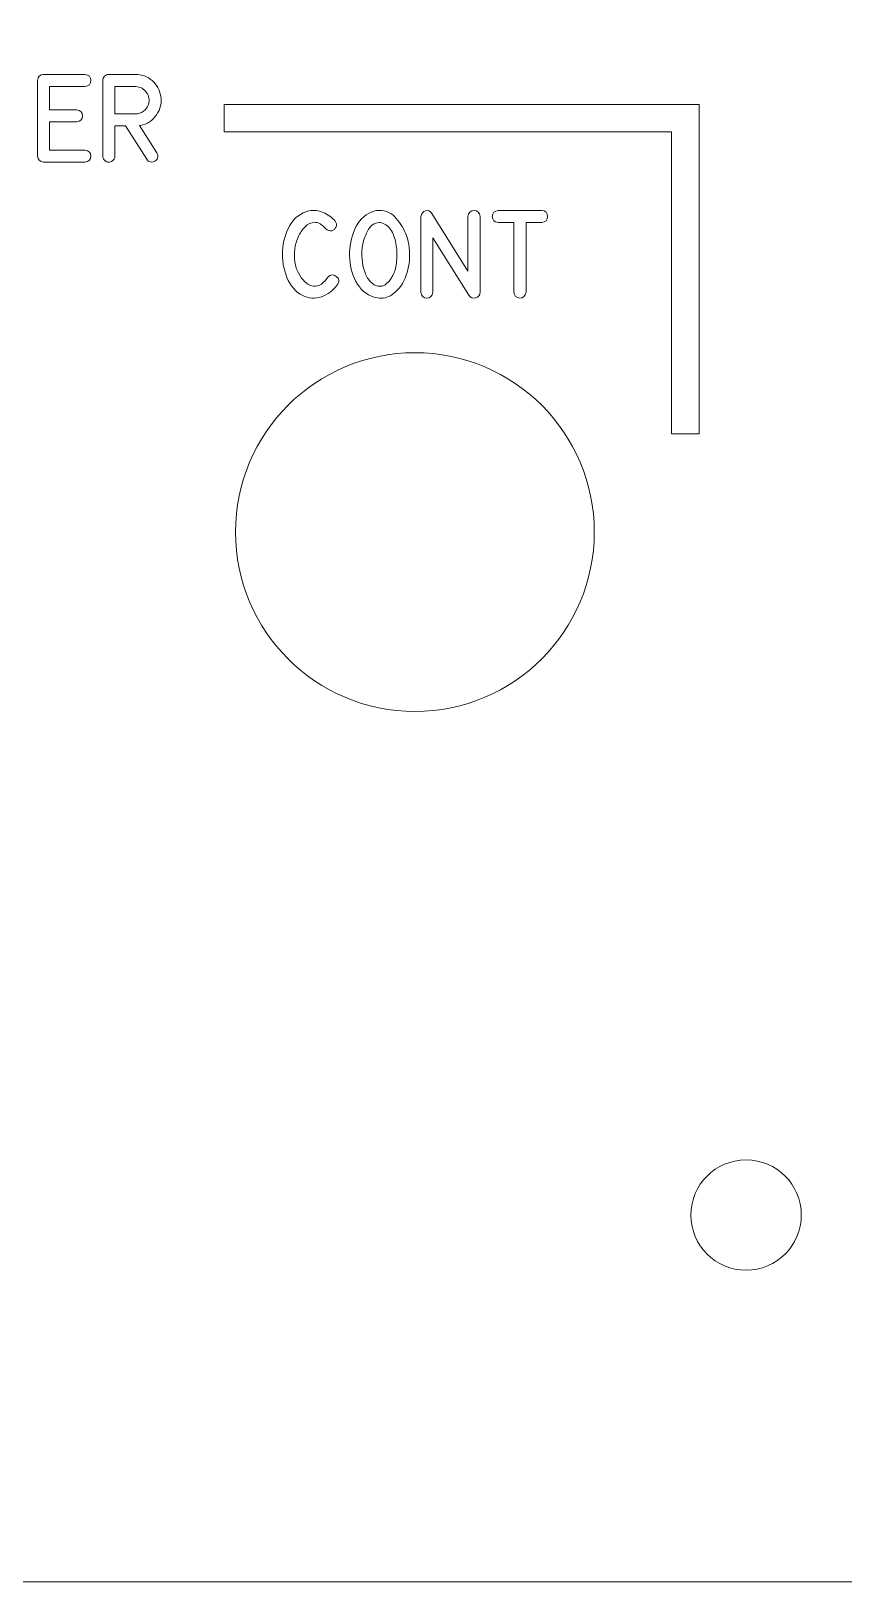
# Model space of a CAD drawing. Header units: millimetres. Extents: x -72 to 72, y -123 to 123.
# Drawn here: x 10.1 to 39.5, y -123 to -66.8 of the extents above; entities that cross this region are included whole.
import ezdxf

# ---------------------------------------------------------------- set-up
doc = ezdxf.new("R2010")
doc.units = ezdxf.units.MM
doc.header["$MEASUREMENT"] = 0
doc.layers.add('Layer 1', color=7, linetype='Continuous')

msp = doc.modelspace()

# ---------------------------------------------------------------- linework, layer by layer
at = {"layer": 'Layer 1', "color": 250, "lineweight": 9}
for centre, major_axis in [((24, -84.975), (0, 6.5)), ((36, -109.7281), (0, 2))]:
    msp.add_ellipse(centre, major_axis=major_axis, ratio=1, dxfattribs=at)
at = {"layer": 'Layer 1', "lineweight": 9}
msp.add_open_spline([(70.725, 123.025), (70.725, 123.025), (-70.725, 123.025), (-70.725, 123.025), (-70.725, 123.025), (-71.1231, 123.0247), (-71.5047, 122.8663), (-71.786, 122.5847), (-71.786, 122.5847), (-72.0673, 122.303), (-72.2252, 121.923), (-72.225, 121.525), (-72.225, 121.525), (-72.225, 121.525), (-72.225, 117.0375), (-72.225, 117.0375), (-72.225, 117.0375), (-72.2247, 116.6394), (-72.0664, 116.2577), (-71.7847, 115.9764), (-71.7847, 115.9764), (-71.503, 115.6951), (-71.1231, 115.5372), (-70.725, 115.5375), (-70.725, 115.5375), (-70.725, 115.5375), (-68.2625, 115.5375), (-68.2625, 115.5375), (-68.2625, 115.5375), (-66.1189, 115.5375), (-64.1381, 114.3939), (-63.0663, 112.5375), (-63.0663, 112.5375), (-61.9945, 110.6811), (-61.9945, 108.3939), (-63.0663, 106.5375), (-63.0663, 106.5375), (-64.1381, 104.6811), (-66.1189, 103.5375), (-68.2625, 103.5375), (-68.2625, 103.5375), (-68.2625, 103.5375), (-70.725, 103.5375), (-70.725, 103.5375), (-70.725, 103.5375), (-71.1231, 103.5372), (-71.5047, 103.3788), (-71.786, 103.0972), (-71.786, 103.0972), (-72.0673, 102.8155), (-72.2252, 102.4355), (-72.225, 102.0375), (-72.225, 102.0375), (-72.225, 102.0375), (-72.225, 50.3625), (-72.225, 50.3625), (-72.225, 50.3625), (-72.2247, 49.9644), (-72.0664, 49.5827), (-71.7847, 49.3014), (-71.7847, 49.3014), (-71.503, 49.0201), (-71.1231, 48.8622), (-70.725, 48.8625), (-70.725, 48.8625), (-70.725, 48.8625), (-68.2625, 48.8625), (-68.2625, 48.8625), (-68.2625, 48.8625), (-66.1189, 48.8625), (-64.1381, 47.7189), (-63.0663, 45.8625), (-63.0663, 45.8625), (-61.9945, 44.0061), (-61.9945, 41.7189), (-63.0663, 39.8625), (-63.0663, 39.8625), (-64.1381, 38.0061), (-66.1189, 36.8625), (-68.2625, 36.8625), (-68.2625, 36.8625), (-68.2625, 36.8625), (-70.725, 36.8625), (-70.725, 36.8625), (-70.725, 36.8625), (-71.1231, 36.8622), (-71.5047, 36.7038), (-71.786, 36.4222), (-71.786, 36.4222), (-72.0673, 36.1405), (-72.2252, 35.7605), (-72.225, 35.3625), (-72.225, 35.3625), (-72.225, 35.3625), (-72.225, -35.3625), (-72.225, -35.3625), (-72.225, -35.3625), (-72.2247, -35.7606), (-72.0664, -36.1423), (-71.7847, -36.4236), (-71.7847, -36.4236), (-71.503, -36.7049), (-71.1231, -36.8628), (-70.725, -36.8625), (-70.725, -36.8625), (-70.725, -36.8625), (-68.2625, -36.8625), (-68.2625, -36.8625), (-68.2625, -36.8625), (-66.1189, -36.8625), (-64.1381, -38.0061), (-63.0663, -39.8625), (-63.0663, -39.8625), (-61.9945, -41.7189), (-61.9945, -44.0061), (-63.0663, -45.8625), (-63.0663, -45.8625), (-64.1381, -47.7189), (-66.1189, -48.8625), (-68.2625, -48.8625), (-68.2625, -48.8625), (-68.2625, -48.8625), (-70.725, -48.8625), (-70.725, -48.8625), (-70.725, -48.8625), (-71.1231, -48.8628), (-71.5047, -49.0212), (-71.786, -49.3028), (-71.786, -49.3028), (-72.0673, -49.5845), (-72.2252, -49.9645), (-72.225, -50.3625), (-72.225, -50.3625), (-72.225, -50.3625), (-72.225, -102.0375), (-72.225, -102.0375), (-72.225, -102.0375), (-72.2247, -102.4356), (-72.0664, -102.8173), (-71.7847, -103.0986), (-71.7847, -103.0986), (-71.503, -103.3799), (-71.1231, -103.5378), (-70.725, -103.5375), (-70.725, -103.5375), (-70.725, -103.5375), (-68.2625, -103.5375), (-68.2625, -103.5375), (-68.2625, -103.5375), (-66.1189, -103.5375), (-64.1381, -104.6811), (-63.0663, -106.5375), (-63.0663, -106.5375), (-61.9945, -108.3939), (-61.9945, -110.6811), (-63.0663, -112.5375), (-63.0663, -112.5375), (-64.1381, -114.3939), (-66.1189, -115.5375), (-68.2625, -115.5375), (-68.2625, -115.5375), (-68.2625, -115.5375), (-70.725, -115.5375), (-70.725, -115.5375), (-70.725, -115.5375), (-71.1231, -115.5378), (-71.5047, -115.6962), (-71.786, -115.9778), (-71.786, -115.9778), (-72.0673, -116.2595), (-72.2252, -116.6395), (-72.225, -117.0375), (-72.225, -117.0375), (-72.225, -117.0375), (-72.225, -121.525), (-72.225, -121.525), (-72.225, -121.525), (-72.2247, -121.9231), (-72.0664, -122.3048), (-71.7847, -122.5861), (-71.7847, -122.5861), (-71.503, -122.8674), (-71.1231, -123.0253), (-70.725, -123.025), (-70.725, -123.025), (-70.725, -123.025), (70.725, -123.025), (70.725, -123.025), (70.725, -123.025), (71.1231, -123.0248), (71.5048, -122.8664), (71.7861, -122.5847), (71.7861, -122.5847), (72.0674, -122.3031), (72.2253, -121.9231), (72.225, -121.525), (72.225, -121.525), (72.225, -121.525), (72.225, -117.0375), (72.225, -117.0375), (72.225, -117.0375), (72.2248, -116.6395), (72.0664, -116.2578), (71.7847, -115.9765), (71.7847, -115.9765), (71.5031, -115.6952), (71.1231, -115.5373), (70.725, -115.5375), (70.725, -115.5375), (70.725, -115.5375), (68.2625, -115.5375), (68.2625, -115.5375), (68.2625, -115.5375), (66.1189, -115.5375), (64.1382, -114.3939), (63.0664, -112.5375), (63.0664, -112.5375), (61.9946, -110.6811), (61.9946, -108.3939), (63.0664, -106.5375), (63.0664, -106.5375), (64.1382, -104.6811), (66.1189, -103.5375), (68.2625, -103.5375), (68.2625, -103.5375), (68.2625, -103.5375), (70.725, -103.5375), (70.725, -103.5375), (70.725, -103.5375), (71.1231, -103.5373), (71.5048, -103.3789), (71.7861, -103.0972), (71.7861, -103.0972), (72.0674, -102.8156), (72.2253, -102.4356), (72.225, -102.0375), (72.225, -102.0375), (72.225, -102.0375), (72.225, -50.3625), (72.225, -50.3625), (72.225, -50.3625), (72.2248, -49.9645), (72.0664, -49.5828), (71.7847, -49.3015), (71.7847, -49.3015), (71.5031, -49.0202), (71.1231, -48.8623), (70.725, -48.8625), (70.725, -48.8625), (70.725, -48.8625), (68.2625, -48.8625), (68.2625, -48.8625), (68.2625, -48.8625), (66.1189, -48.8625), (64.1382, -47.7189), (63.0664, -45.8625), (63.0664, -45.8625), (61.9946, -44.0061), (61.9946, -41.7189), (63.0664, -39.8625), (63.0664, -39.8625), (64.1382, -38.0061), (66.1189, -36.8625), (68.2625, -36.8625), (68.2625, -36.8625), (68.2625, -36.8625), (70.725, -36.8625), (70.725, -36.8625), (70.725, -36.8625), (71.1231, -36.8623), (71.5048, -36.7039), (71.7861, -36.4222), (71.7861, -36.4222), (72.0674, -36.1406), (72.2253, -35.7606), (72.225, -35.3625), (72.225, -35.3625), (72.225, -35.3625), (72.225, 35.3625), (72.225, 35.3625), (72.225, 35.3625), (72.2248, 35.7605), (72.0664, 36.1422), (71.7847, 36.4235), (71.7847, 36.4235), (71.5031, 36.7048), (71.1231, 36.8627), (70.725, 36.8625), (70.725, 36.8625), (70.725, 36.8625), (68.2625, 36.8625), (68.2625, 36.8625), (68.2625, 36.8625), (66.1189, 36.8625), (64.1382, 38.0061), (63.0664, 39.8625), (63.0664, 39.8625), (61.9946, 41.7189), (61.9946, 44.0061), (63.0664, 45.8625), (63.0664, 45.8625), (64.1382, 47.7189), (66.1189, 48.8625), (68.2625, 48.8625), (68.2625, 48.8625), (68.2625, 48.8625), (70.725, 48.8625), (70.725, 48.8625), (70.725, 48.8625), (71.1231, 48.8627), (71.5048, 49.0211), (71.7861, 49.3028), (71.7861, 49.3028), (72.0674, 49.5844), (72.2253, 49.9644), (72.225, 50.3625), (72.225, 50.3625), (72.225, 50.3625), (72.225, 102.0375), (72.225, 102.0375), (72.225, 102.0375), (72.2248, 102.4355), (72.0664, 102.8172), (71.7847, 103.0985), (71.7847, 103.0985), (71.5031, 103.3798), (71.1231, 103.5377), (70.725, 103.5375), (70.725, 103.5375), (70.725, 103.5375), (68.2625, 103.5375), (68.2625, 103.5375), (68.2625, 103.5375), (66.1189, 103.5375), (64.1382, 104.6811), (63.0664, 106.5375), (63.0664, 106.5375), (61.9946, 108.3939), (61.9946, 110.6811), (63.0664, 112.5375), (63.0664, 112.5375), (64.1382, 114.3939), (66.1189, 115.5375), (68.2625, 115.5375), (68.2625, 115.5375), (68.2625, 115.5375), (70.725, 115.5375), (70.725, 115.5375), (70.725, 115.5375), (71.1231, 115.5377), (71.5048, 115.6961), (71.7861, 115.9778), (71.7861, 115.9778), (72.0674, 116.2594), (72.2253, 116.6394), (72.225, 117.0375), (72.225, 117.0375), (72.225, 117.0375), (72.225, 121.525), (72.225, 121.525), (72.225, 121.525), (72.2248, 121.923), (72.0664, 122.3047), (71.7847, 122.586), (71.7847, 122.586), (71.5031, 122.8673), (71.1231, 123.0252), (70.725, 123.025)], degree=3, knots=[0, 0, 0, 0, 0.0107527, 0.0107527, 0.0107527, 0.0107527, 0.0215054, 0.0215054, 0.0215054, 0.0215054, 0.0322581, 0.0322581, 0.0322581, 0.0322581, 0.0430108, 0.0430108, 0.0430108, 0.0430108, 0.0537634, 0.0537634, 0.0537634, 0.0537634, 0.0645161, 0.0645161, 0.0645161, 0.0645161, 0.0752688, 0.0752688, 0.0752688, 0.0752688, 0.0860215, 0.0860215, 0.0860215, 0.0860215, 0.0967742, 0.0967742, 0.0967742, 0.0967742, 0.1075269, 0.1075269, 0.1075269, 0.1075269, 0.1182796, 0.1182796, 0.1182796, 0.1182796, 0.1290323, 0.1290323, 0.1290323, 0.1290323, 0.1397849, 0.1397849, 0.1397849, 0.1397849, 0.1505376, 0.1505376, 0.1505376, 0.1505376, 0.1612903, 0.1612903, 0.1612903, 0.1612903, 0.172043, 0.172043, 0.172043, 0.172043, 0.1827957, 0.1827957, 0.1827957, 0.1827957, 0.1935484, 0.1935484, 0.1935484, 0.1935484, 0.2043011, 0.2043011, 0.2043011, 0.2043011, 0.2150538, 0.2150538, 0.2150538, 0.2150538, 0.2258065, 0.2258065, 0.2258065, 0.2258065, 0.2365591, 0.2365591, 0.2365591, 0.2365591, 0.2473118, 0.2473118, 0.2473118, 0.2473118, 0.2580645, 0.2580645, 0.2580645, 0.2580645, 0.2688172, 0.2688172, 0.2688172, 0.2688172, 0.2795699, 0.2795699, 0.2795699, 0.2795699, 0.2903226, 0.2903226, 0.2903226, 0.2903226, 0.3010753, 0.3010753, 0.3010753, 0.3010753, 0.311828, 0.311828, 0.311828, 0.311828, 0.3225806, 0.3225806, 0.3225806, 0.3225806, 0.3333333, 0.3333333, 0.3333333, 0.3333333, 0.344086, 0.344086, 0.344086, 0.344086, 0.3548387, 0.3548387, 0.3548387, 0.3548387, 0.3655914, 0.3655914, 0.3655914, 0.3655914, 0.3763441, 0.3763441, 0.3763441, 0.3763441, 0.3870968, 0.3870968, 0.3870968, 0.3870968, 0.3978495, 0.3978495, 0.3978495, 0.3978495, 0.4086022, 0.4086022, 0.4086022, 0.4086022, 0.4193548, 0.4193548, 0.4193548, 0.4193548, 0.4301075, 0.4301075, 0.4301075, 0.4301075, 0.4408602, 0.4408602, 0.4408602, 0.4408602, 0.4516129, 0.4516129, 0.4516129, 0.4516129, 0.4623656, 0.4623656, 0.4623656, 0.4623656, 0.4731183, 0.4731183, 0.4731183, 0.4731183, 0.483871, 0.483871, 0.483871, 0.483871, 0.4946237, 0.4946237, 0.4946237, 0.4946237, 0.5053763, 0.5053763, 0.5053763, 0.5053763, 0.516129, 0.516129, 0.516129, 0.516129, 0.5268817, 0.5268817, 0.5268817, 0.5268817, 0.5376344, 0.5376344, 0.5376344, 0.5376344, 0.5483871, 0.5483871, 0.5483871, 0.5483871, 0.5591398, 0.5591398, 0.5591398, 0.5591398, 0.5698925, 0.5698925, 0.5698925, 0.5698925, 0.5806452, 0.5806452, 0.5806452, 0.5806452, 0.5913978, 0.5913978, 0.5913978, 0.5913978, 0.6021505, 0.6021505, 0.6021505, 0.6021505, 0.6129032, 0.6129032, 0.6129032, 0.6129032, 0.6236559, 0.6236559, 0.6236559, 0.6236559, 0.6344086, 0.6344086, 0.6344086, 0.6344086, 0.6451613, 0.6451613, 0.6451613, 0.6451613, 0.655914, 0.655914, 0.655914, 0.655914, 0.6666667, 0.6666667, 0.6666667, 0.6666667, 0.6774194, 0.6774194, 0.6774194, 0.6774194, 0.688172, 0.688172, 0.688172, 0.688172, 0.6989247, 0.6989247, 0.6989247, 0.6989247, 0.7096774, 0.7096774, 0.7096774, 0.7096774, 0.7204301, 0.7204301, 0.7204301, 0.7204301, 0.7311828, 0.7311828, 0.7311828, 0.7311828, 0.7419355, 0.7419355, 0.7419355, 0.7419355, 0.7526882, 0.7526882, 0.7526882, 0.7526882, 0.7634409, 0.7634409, 0.7634409, 0.7634409, 0.7741935, 0.7741935, 0.7741935, 0.7741935, 0.7849462, 0.7849462, 0.7849462, 0.7849462, 0.7956989, 0.7956989, 0.7956989, 0.7956989, 0.8064516, 0.8064516, 0.8064516, 0.8064516, 0.8172043, 0.8172043, 0.8172043, 0.8172043, 0.827957, 0.827957, 0.827957, 0.827957, 0.8387097, 0.8387097, 0.8387097, 0.8387097, 0.8494624, 0.8494624, 0.8494624, 0.8494624, 0.8602151, 0.8602151, 0.8602151, 0.8602151, 0.8709677, 0.8709677, 0.8709677, 0.8709677, 0.8817204, 0.8817204, 0.8817204, 0.8817204, 0.8924731, 0.8924731, 0.8924731, 0.8924731, 0.9032258, 0.9032258, 0.9032258, 0.9032258, 0.9139785, 0.9139785, 0.9139785, 0.9139785, 0.9247312, 0.9247312, 0.9247312, 0.9247312, 0.9354839, 0.9354839, 0.9354839, 0.9354839, 0.9462366, 0.9462366, 0.9462366, 0.9462366, 0.9569892, 0.9569892, 0.9569892, 0.9569892, 0.9677419, 0.9677419, 0.9677419, 0.9677419, 0.9784946, 0.9784946, 0.9784946, 0.9784946, 1, 1, 1, 1], dxfattribs=at)
at = {"layer": 'Layer 1', "color": 240, "lineweight": 9}
for points, knots in [([(12.0452, -68.8234), (12.0452, -68.8234), (10.7598, -68.8234), (10.7598, -68.8234), (10.7598, -68.8234), (10.7598, -68.8234), (10.7598, -69.6717), (10.7598, -69.6717), (10.7598, -69.6717), (10.7598, -69.6717), (11.7398, -69.6717), (11.7398, -69.6717), (11.7398, -69.6717), (11.8864, -69.6934), (11.9594, -69.7669), (11.9589, -69.8923), (11.9589, -69.8923), (11.9584, -70.0183), (11.8853, -70.0913), (11.7398, -70.1119), (11.7398, -70.1119), (11.7398, -70.1119), (10.7598, -70.1119), (10.7598, -70.1119), (10.7598, -70.1119), (10.7598, -70.1119), (10.7598, -71.1306), (10.7598, -71.1306), (10.7598, -71.1306), (10.7598, -71.1306), (12.0452, -71.1306), (12.0452, -71.1306), (12.0452, -71.1306), (12.1907, -71.1523), (12.2637, -71.2248), (12.2637, -71.3491), (12.2637, -71.3491), (12.2637, -71.473), (12.1907, -71.5455), (12.0452, -71.5661), (12.0452, -71.5661), (12.0452, -71.5661), (10.5444, -71.5661), (10.5444, -71.5661), (10.5444, -71.5661), (10.4153, -71.5497), (10.3418, -71.4761), (10.3243, -71.346), (10.3243, -71.346), (10.3243, -71.346), (10.3243, -68.6081), (10.3243, -68.6081), (10.3243, -68.6081), (10.3439, -68.4715), (10.4174, -68.3996), (10.5444, -68.3911), (10.5444, -68.3911), (10.5444, -68.3911), (12.0452, -68.3911), (12.0452, -68.3911), (12.0452, -68.3911), (12.1907, -68.4022), (12.2637, -68.4752), (12.2632, -68.6091), (12.2632, -68.6091), (12.2626, -68.743), (12.1896, -68.8144), (12.0452, -68.8234)], [0, 0, 0, 0, 0.0555556, 0.0555556, 0.0555556, 0.0555556, 0.1111111, 0.1111111, 0.1111111, 0.1111111, 0.1666667, 0.1666667, 0.1666667, 0.1666667, 0.2222222, 0.2222222, 0.2222222, 0.2222222, 0.2777778, 0.2777778, 0.2777778, 0.2777778, 0.3333333, 0.3333333, 0.3333333, 0.3333333, 0.3888889, 0.3888889, 0.3888889, 0.3888889, 0.4444444, 0.4444444, 0.4444444, 0.4444444, 0.5, 0.5, 0.5, 0.5, 0.5555556, 0.5555556, 0.5555556, 0.5555556, 0.6111111, 0.6111111, 0.6111111, 0.6111111, 0.6666667, 0.6666667, 0.6666667, 0.6666667, 0.7222222, 0.7222222, 0.7222222, 0.7222222, 0.7777778, 0.7777778, 0.7777778, 0.7777778, 0.8333333, 0.8333333, 0.8333333, 0.8333333, 0.8888889, 0.8888889, 0.8888889, 0.8888889, 1, 1, 1, 1]), ([(14.6523, -71.2295), (14.7185, -71.3465), (14.6999, -71.4444), (14.5968, -71.5243), (14.5968, -71.5243), (14.547, -71.5592), (14.4899, -71.5714), (14.4253, -71.5597), (14.4253, -71.5597), (14.3607, -71.5486), (14.3137, -71.5164), (14.2835, -71.464), (14.2835, -71.464), (14.2835, -71.464), (13.5194, -70.2559), (13.5194, -70.2559), (13.5194, -70.2559), (13.5194, -70.2559), (13.1315, -70.2559), (13.1315, -70.2559), (13.1315, -70.2559), (13.1315, -70.2559), (13.1315, -71.3476), (13.1315, -71.3476), (13.1315, -71.3476), (13.1315, -71.4375), (13.0907, -71.5021), (13.0093, -71.5423), (13.0093, -71.5423), (12.9272, -71.582), (12.851, -71.5746), (12.7796, -71.5195), (12.7796, -71.5195), (12.723, -71.4772), (12.6944, -71.42), (12.6944, -71.3476), (12.6944, -71.3476), (12.6944, -71.3476), (12.6944, -68.6081), (12.6944, -68.6081), (12.6944, -68.6081), (12.6944, -68.5483), (12.7156, -68.4969), (12.7574, -68.4546), (12.7574, -68.4546), (12.7992, -68.4123), (12.8505, -68.3911), (12.9114, -68.3911), (12.9114, -68.3911), (12.9114, -68.3911), (13.8739, -68.3911), (13.8739, -68.3911), (13.8739, -68.3911), (14.1057, -68.3911), (14.3068, -68.4647), (14.4772, -68.6118), (14.4772, -68.6118), (14.6476, -68.7594), (14.7539, -68.9462), (14.7952, -69.1727), (14.7952, -69.1727), (14.8386, -69.4156), (14.7873, -69.6426), (14.6407, -69.8537), (14.6407, -69.8537), (14.4946, -70.0654), (14.3004, -70.1934), (14.0586, -70.2389), (14.0586, -70.2389), (14.0586, -70.2389), (14.029, -70.2437), (14.029, -70.2437), (14.029, -70.2437), (14.029, -70.2437), (14.6523, -71.2295), (14.6523, -71.2295)], [0, 0, 0, 0, 0.05, 0.05, 0.05, 0.05, 0.1, 0.1, 0.1, 0.1, 0.15, 0.15, 0.15, 0.15, 0.2, 0.2, 0.2, 0.2, 0.25, 0.25, 0.25, 0.25, 0.3, 0.3, 0.3, 0.3, 0.35, 0.35, 0.35, 0.35, 0.4, 0.4, 0.4, 0.4, 0.45, 0.45, 0.45, 0.45, 0.5, 0.5, 0.5, 0.5, 0.55, 0.55, 0.55, 0.55, 0.6, 0.6, 0.6, 0.6, 0.65, 0.65, 0.65, 0.65, 0.7, 0.7, 0.7, 0.7, 0.75, 0.75, 0.75, 0.75, 0.8, 0.8, 0.8, 0.8, 0.85, 0.85, 0.85, 0.85, 0.9, 0.9, 0.9, 0.9, 1, 1, 1, 1]), ([(13.8739, -69.8204), (13.9797, -69.8204), (14.0771, -69.7886), (14.1665, -69.7241), (14.1665, -69.7241), (14.256, -69.66), (14.3158, -69.5764), (14.347, -69.4732), (14.347, -69.4732), (14.3957, -69.314), (14.3734, -69.17), (14.2803, -69.0414), (14.2803, -69.0414), (14.1872, -68.9129), (14.0591, -68.8419), (13.8961, -68.8282), (13.8961, -68.8282), (13.8961, -68.8282), (13.1315, -68.8282), (13.1315, -68.8282), (13.1315, -68.8282), (13.1315, -68.8282), (13.1315, -69.8204), (13.1315, -69.8204), (13.1315, -69.8204), (13.1315, -69.8204), (13.8739, -69.8204), (13.8739, -69.8204)], [0, 0, 0, 0, 0.125, 0.125, 0.125, 0.125, 0.25, 0.25, 0.25, 0.25, 0.375, 0.375, 0.375, 0.375, 0.5, 0.5, 0.5, 0.5, 0.625, 0.625, 0.625, 0.625, 0.75, 0.75, 0.75, 0.75, 1, 1, 1, 1]), ([(34.3001, -70.4751), (34.3001, -70.4751), (34.3001, -81.4137), (34.3001, -81.4137), (34.3001, -81.4137), (34.3001, -81.4137), (33.3001, -81.4137), (33.3001, -81.4137), (33.3001, -81.4137), (33.3001, -81.4137), (33.3001, -70.4751), (33.3001, -70.4751), (33.3001, -70.4751), (33.3001, -70.4751), (24.491, -70.4751), (24.491, -70.4751), (24.491, -70.4751), (24.491, -70.4751), (17.0945, -70.4751), (17.0945, -70.4751), (17.0945, -70.4751), (17.0945, -70.4751), (17.0945, -69.4751), (17.0945, -69.4751), (17.0945, -69.4751), (17.0945, -69.4751), (24.491, -69.4751), (24.491, -69.4751), (24.491, -69.4751), (24.491, -69.4751), (34.3001, -69.4751), (34.3001, -69.4751), (34.3001, -69.4751), (34.3001, -69.4751), (34.3001, -70.4751), (34.3001, -70.4751)], [0, 0, 0, 0, 0.1, 0.1, 0.1, 0.1, 0.2, 0.2, 0.2, 0.2, 0.3, 0.3, 0.3, 0.3, 0.4, 0.4, 0.4, 0.4, 0.5, 0.5, 0.5, 0.5, 0.6, 0.6, 0.6, 0.6, 0.7, 0.7, 0.7, 0.7, 0.8, 0.8, 0.8, 0.8, 1, 1, 1, 1]), ([(21.1994, -75.9969), (21.1994, -75.9969), (21.1857, -76.0176), (21.1857, -76.0176), (21.1857, -76.0176), (21.1825, -76.0213), (21.1799, -76.025), (21.1778, -76.0282), (21.1778, -76.0282), (21.1762, -76.0313), (21.174, -76.0345), (21.1719, -76.0377), (21.1719, -76.0377), (21.0301, -76.2287), (20.8444, -76.3647), (20.6142, -76.4462), (20.6142, -76.4462), (20.3845, -76.5272), (20.158, -76.5124), (19.9347, -76.4018), (19.9347, -76.4018), (19.6754, -76.2726), (19.4849, -76.0536), (19.3632, -75.7445), (19.3632, -75.7445), (19.2421, -75.4355), (19.1897, -75.1143), (19.2066, -74.7809), (19.2066, -74.7809), (19.2241, -74.4475), (19.3119, -74.1417), (19.4701, -73.8623), (19.4701, -73.8623), (19.6289, -73.5834), (19.8591, -73.4088), (20.1612, -73.3384), (20.1612, -73.3384), (20.3348, -73.2982), (20.5078, -73.3151), (20.6803, -73.3887), (20.6803, -73.3887), (20.8528, -73.4628), (20.9947, -73.5665), (21.1053, -73.6998), (21.1053, -73.6998), (21.1063, -73.6998), (21.109, -73.703), (21.1127, -73.7104), (21.1127, -73.7104), (21.1603, -73.7723), (21.1703, -73.8406), (21.1423, -73.9141), (21.1423, -73.9141), (21.1143, -73.9882), (21.0635, -74.0343), (20.9888, -74.0533), (20.9888, -74.0533), (20.9095, -74.0739), (20.8359, -74.0501), (20.7687, -73.9819), (20.7687, -73.9819), (20.6301, -73.8205), (20.4967, -73.7432), (20.3687, -73.749), (20.3687, -73.749), (20.2406, -73.7554), (20.1258, -73.8083), (20.0247, -73.9073), (20.0247, -73.9073), (19.9231, -74.0067), (19.839, -74.1337), (19.7718, -74.2888), (19.7718, -74.2888), (19.7046, -74.4438), (19.6633, -74.5888), (19.6479, -74.7243), (19.6479, -74.7243), (19.6294, -74.8751), (19.631, -75.027), (19.6532, -75.1794), (19.6532, -75.1794), (19.6754, -75.3318), (19.722, -75.4752), (19.7935, -75.6096), (19.7935, -75.6096), (19.9178, -75.8451), (20.0739, -75.9927), (20.2623, -76.052), (20.2623, -76.052), (20.4512, -76.1118), (20.6354, -76.0213), (20.8153, -75.7816), (20.8153, -75.7816), (20.8237, -75.7715), (20.8333, -75.7578), (20.8449, -75.7414), (20.8449, -75.7414), (20.9417, -75.6339), (21.0444, -75.6228), (21.1524, -75.708), (21.1524, -75.708), (21.2603, -75.7932), (21.2762, -75.8895), (21.1994, -75.9969)], [0, 0, 0, 0, 0.037037, 0.037037, 0.037037, 0.037037, 0.0740741, 0.0740741, 0.0740741, 0.0740741, 0.1111111, 0.1111111, 0.1111111, 0.1111111, 0.1481481, 0.1481481, 0.1481481, 0.1481481, 0.1851852, 0.1851852, 0.1851852, 0.1851852, 0.2222222, 0.2222222, 0.2222222, 0.2222222, 0.2592593, 0.2592593, 0.2592593, 0.2592593, 0.2962963, 0.2962963, 0.2962963, 0.2962963, 0.3333333, 0.3333333, 0.3333333, 0.3333333, 0.3703704, 0.3703704, 0.3703704, 0.3703704, 0.4074074, 0.4074074, 0.4074074, 0.4074074, 0.4444444, 0.4444444, 0.4444444, 0.4444444, 0.4814815, 0.4814815, 0.4814815, 0.4814815, 0.5185185, 0.5185185, 0.5185185, 0.5185185, 0.5555556, 0.5555556, 0.5555556, 0.5555556, 0.5925926, 0.5925926, 0.5925926, 0.5925926, 0.6296296, 0.6296296, 0.6296296, 0.6296296, 0.6666667, 0.6666667, 0.6666667, 0.6666667, 0.7037037, 0.7037037, 0.7037037, 0.7037037, 0.7407407, 0.7407407, 0.7407407, 0.7407407, 0.7777778, 0.7777778, 0.7777778, 0.7777778, 0.8148148, 0.8148148, 0.8148148, 0.8148148, 0.8518519, 0.8518519, 0.8518519, 0.8518519, 0.8888889, 0.8888889, 0.8888889, 0.8888889, 0.9259259, 0.9259259, 0.9259259, 0.9259259, 1, 1, 1, 1]), ([(23.6945, -74.2316), (23.7892, -74.5179), (23.8252, -74.8148), (23.8019, -75.1228), (23.8019, -75.1228), (23.7786, -75.4307), (23.6939, -75.7117), (23.5484, -75.9662), (23.5484, -75.9662), (23.4563, -76.1245), (23.3309, -76.2589), (23.1716, -76.3695), (23.1716, -76.3695), (23.0124, -76.4801), (22.8367, -76.5187), (22.6446, -76.4854), (22.6446, -76.4854), (22.3313, -76.4309), (22.0916, -76.2673), (21.9255, -75.9959), (21.9255, -75.9959), (21.7588, -75.7239), (21.6635, -75.4212), (21.6392, -75.0878), (21.6392, -75.0878), (21.6148, -74.7545), (21.6598, -74.4301), (21.7741, -74.1136), (21.7741, -74.1136), (21.8884, -73.7972), (22.0705, -73.5675), (22.3207, -73.4236), (22.3207, -73.4236), (22.4425, -73.3532), (22.5705, -73.3183), (22.7033, -73.3183), (22.7033, -73.3183), (22.9579, -73.3183), (23.1653, -73.4141), (23.3267, -73.6056), (23.3267, -73.6056), (23.4881, -73.7977), (23.6103, -74.0062), (23.6945, -74.2316)], [0, 0, 0, 0, 0.0833333, 0.0833333, 0.0833333, 0.0833333, 0.1666667, 0.1666667, 0.1666667, 0.1666667, 0.25, 0.25, 0.25, 0.25, 0.3333333, 0.3333333, 0.3333333, 0.3333333, 0.4166667, 0.4166667, 0.4166667, 0.4166667, 0.5, 0.5, 0.5, 0.5, 0.5833333, 0.5833333, 0.5833333, 0.5833333, 0.6666667, 0.6666667, 0.6666667, 0.6666667, 0.75, 0.75, 0.75, 0.75, 0.8333333, 0.8333333, 0.8333333, 0.8333333, 1, 1, 1, 1]), ([(26.3593, -76.2795), (26.3593, -76.388), (26.3069, -76.4568), (26.2021, -76.4864), (26.2021, -76.4864), (26.0968, -76.5155), (26.0159, -76.4848), (25.9577, -76.3938), (25.9577, -76.3938), (25.9577, -76.3938), (24.6554, -74.3057), (24.6554, -74.3057), (24.6554, -74.3057), (24.6554, -74.3057), (24.6554, -76.2795), (24.6554, -76.2795), (24.6554, -76.2795), (24.6326, -76.424), (24.5596, -76.4965), (24.4363, -76.4965), (24.4363, -76.4965), (24.3125, -76.4965), (24.24, -76.424), (24.2183, -76.2795), (24.2183, -76.2795), (24.2183, -76.2795), (24.2183, -73.5416), (24.2183, -73.5416), (24.2183, -73.5416), (24.2336, -73.4342), (24.2887, -73.3633), (24.3834, -73.3289), (24.3834, -73.3289), (24.4781, -73.295), (24.557, -73.3273), (24.6199, -73.4252), (24.6199, -73.4252), (24.6199, -73.4252), (25.9222, -75.5165), (25.9222, -75.5165), (25.9222, -75.5165), (25.9222, -75.5165), (25.9222, -73.5416), (25.9222, -73.5416), (25.9222, -73.5416), (25.9418, -73.394), (26.0169, -73.3204), (26.1476, -73.322), (26.1476, -73.322), (26.2783, -73.3236), (26.3487, -73.3966), (26.3593, -73.5416), (26.3593, -73.5416), (26.3593, -73.5416), (26.3593, -76.2795), (26.3593, -76.2795)], [0, 0, 0, 0, 0.0666667, 0.0666667, 0.0666667, 0.0666667, 0.1333333, 0.1333333, 0.1333333, 0.1333333, 0.2, 0.2, 0.2, 0.2, 0.2666667, 0.2666667, 0.2666667, 0.2666667, 0.3333333, 0.3333333, 0.3333333, 0.3333333, 0.4, 0.4, 0.4, 0.4, 0.4666667, 0.4666667, 0.4666667, 0.4666667, 0.5333333, 0.5333333, 0.5333333, 0.5333333, 0.6, 0.6, 0.6, 0.6, 0.6666667, 0.6666667, 0.6666667, 0.6666667, 0.7333333, 0.7333333, 0.7333333, 0.7333333, 0.8, 0.8, 0.8, 0.8, 0.8666667, 0.8666667, 0.8666667, 0.8666667, 1, 1, 1, 1]), ([(27.5901, -76.2763), (27.5901, -76.2763), (27.5901, -73.7554), (27.5901, -73.7554), (27.5901, -73.7554), (27.5901, -73.7554), (27.0213, -73.7554), (27.0213, -73.7554), (27.0213, -73.7554), (26.8768, -73.7443), (26.8043, -73.6713), (26.8048, -73.5379), (26.8048, -73.5379), (26.8054, -73.404), (26.8779, -73.3305), (27.0213, -73.3183), (27.0213, -73.3183), (27.0213, -73.3183), (28.595, -73.3183), (28.595, -73.3183), (28.595, -73.3183), (28.7373, -73.3294), (28.8093, -73.403), (28.8098, -73.5379), (28.8098, -73.5379), (28.8104, -73.6723), (28.7384, -73.7453), (28.595, -73.7554), (28.595, -73.7554), (28.595, -73.7554), (28.0277, -73.7554), (28.0277, -73.7554), (28.0277, -73.7554), (28.0277, -73.7554), (28.0277, -76.2763), (28.0277, -76.2763), (28.0277, -76.2763), (28.0039, -76.4229), (27.9277, -76.4954), (27.7986, -76.4933), (27.7986, -76.4933), (27.67, -76.4912), (27.6007, -76.4187), (27.5901, -76.2763)], [0, 0, 0, 0, 0.0833333, 0.0833333, 0.0833333, 0.0833333, 0.1666667, 0.1666667, 0.1666667, 0.1666667, 0.25, 0.25, 0.25, 0.25, 0.3333333, 0.3333333, 0.3333333, 0.3333333, 0.4166667, 0.4166667, 0.4166667, 0.4166667, 0.5, 0.5, 0.5, 0.5, 0.5833333, 0.5833333, 0.5833333, 0.5833333, 0.6666667, 0.6666667, 0.6666667, 0.6666667, 0.75, 0.75, 0.75, 0.75, 0.8333333, 0.8333333, 0.8333333, 0.8333333, 1, 1, 1, 1]), ([(22.716, -73.7586), (22.5261, -73.7586), (22.3821, -73.8607), (22.2842, -74.0655), (22.2842, -74.0655), (22.1863, -74.2703), (22.125, -74.4449), (22.099, -74.5894), (22.099, -74.5894), (22.0794, -74.6952), (22.072, -74.8227), (22.0773, -74.9725), (22.0773, -74.9725), (22.0826, -75.1222), (22.1043, -75.2704), (22.1424, -75.4164), (22.1424, -75.4164), (22.1805, -75.563), (22.2382, -75.6948), (22.3144, -75.8117), (22.3144, -75.8117), (22.3911, -75.9292), (22.4911, -76.007), (22.615, -76.0451), (22.615, -76.0451), (22.76, -76.0906), (22.8848, -76.062), (22.9896, -75.9594), (22.9896, -75.9594), (23.0944, -75.8562), (23.1738, -75.7472), (23.2277, -75.6313), (23.2277, -75.6313), (23.2822, -75.5122), (23.3198, -75.3566), (23.3399, -75.163), (23.3399, -75.163), (23.36, -74.9698), (23.3553, -74.7767), (23.3262, -74.5841), (23.3262, -74.5841), (23.2965, -74.3914), (23.2389, -74.2179), (23.1531, -74.0634), (23.1531, -74.0634), (23.0674, -73.9088), (22.9452, -73.8104), (22.7875, -73.7681), (22.7875, -73.7681), (22.7668, -73.7617), (22.743, -73.7586), (22.716, -73.7586)], [0, 0, 0, 0, 0.0714286, 0.0714286, 0.0714286, 0.0714286, 0.1428571, 0.1428571, 0.1428571, 0.1428571, 0.2142857, 0.2142857, 0.2142857, 0.2142857, 0.2857143, 0.2857143, 0.2857143, 0.2857143, 0.3571429, 0.3571429, 0.3571429, 0.3571429, 0.4285714, 0.4285714, 0.4285714, 0.4285714, 0.5, 0.5, 0.5, 0.5, 0.5714286, 0.5714286, 0.5714286, 0.5714286, 0.6428571, 0.6428571, 0.6428571, 0.6428571, 0.7142857, 0.7142857, 0.7142857, 0.7142857, 0.7857143, 0.7857143, 0.7857143, 0.7857143, 0.8571429, 0.8571429, 0.8571429, 0.8571429, 1, 1, 1, 1])]:
    msp.add_open_spline(points, degree=3, knots=knots, dxfattribs=at)

doc.saveas('drawing.dxf')
